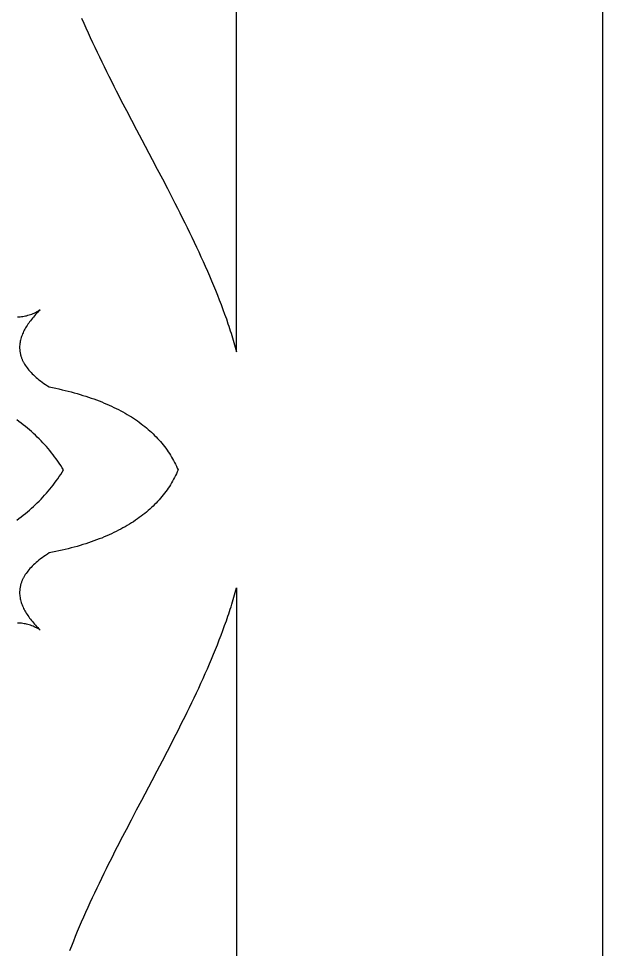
# Model space of a CAD drawing. Extents: x -4113 to -3113, y 1469 to 2469.
# Drawn here: x -3208.8 to -3113, y 1626.2 to 1778.9 of the extents above; entities that cross this region are included whole.
import ezdxf

# ---------------------------------------------------------------- set-up
doc = ezdxf.new("R2010")
doc.units = 0
doc.layers.add('PLAN_1', color=18, linetype='CONTINUOUS')

msp = doc.modelspace()

# ---------------------------------------------------------------- linework, layer by layer
at = {"layer": 'PLAN_1'}
msp.add_lwpolyline([(-4113.04, 2469.07), (-3113.04, 2469.07), (-3113.04, 1469.07), (-4113.04, 1469.07)], close=True, dxfattribs=at)
for points in [[(-3198.44, 1779), (-3198.1, 1778.21), (-3197.75, 1777.42), (-3197.39, 1776.63), (-3197.03, 1775.83), (-3196.66, 1775.04), (-3196.29, 1774.25), (-3195.92, 1773.45), (-3195.54, 1772.65), (-3195.15, 1771.86), (-3194.76, 1771.06), (-3194.37, 1770.26), (-3193.97, 1769.47), (-3193.57, 1768.67), (-3193.16, 1767.87), (-3192.76, 1767.07), (-3192.35, 1766.27), (-3191.94, 1765.47), (-3191.11, 1763.86), (-3190.27, 1762.26), (-3189.43, 1760.66), (-3188.58, 1759.05), (-3186.89, 1755.84), (-3186.04, 1754.24), (-3185.2, 1752.64), (-3184.37, 1751.04), (-3183.54, 1749.43), (-3183.14, 1748.63), (-3182.73, 1747.84), (-3182.33, 1747.04), (-3181.93, 1746.24), (-3181.53, 1745.44), (-3181.14, 1744.64), (-3180.75, 1743.85), (-3180.37, 1743.05), (-3179.99, 1742.25), (-3179.61, 1741.46), (-3179.24, 1740.67), (-3178.88, 1739.87), (-3178.52, 1739.08), (-3178.16, 1738.29), (-3177.82, 1737.5), (-3177.47, 1736.71), (-3177.14, 1735.92), (-3176.81, 1735.13), (-3176.49, 1734.35), (-3176.17, 1733.56), (-3175.87, 1732.78), (-3175.57, 1732), (-3175.27, 1731.21), (-3174.99, 1730.43), (-3174.71, 1729.65), (-3174.45, 1728.88), (-3174.32, 1728.49), (-3174.19, 1728.1), (-3174.06, 1727.71), (-3173.94, 1727.32), (-3173.82, 1726.94), (-3173.7, 1726.55), (-3173.58, 1726.16), (-3173.47, 1725.78), (-3173.36, 1725.39), (-3173.25, 1725.01), (-3173.14, 1724.62), (-3173.04, 1724.24), (-3173.04, 1822.88)], [(-3208.98, 1729.99), (-3208.76, 1730), (-3208.54, 1730.01), (-3208.32, 1730.04), (-3208.1, 1730.06), (-3207.88, 1730.1), (-3207.67, 1730.14), (-3207.46, 1730.19), (-3207.25, 1730.25), (-3207.04, 1730.31), (-3206.83, 1730.37), (-3206.63, 1730.45), (-3206.42, 1730.53), (-3206.22, 1730.62), (-3206.02, 1730.71), (-3205.82, 1730.81), (-3205.62, 1730.92), (-3205.43, 1731.03), (-3205.24, 1731.15), (-3205.44, 1730.96), (-3205.63, 1730.76), (-3205.82, 1730.56), (-3206, 1730.36), (-3206.18, 1730.16), (-3206.35, 1729.97), (-3206.52, 1729.77), (-3206.68, 1729.57), (-3206.84, 1729.37), (-3206.99, 1729.17), (-3207.13, 1728.98), (-3207.27, 1728.78), (-3207.4, 1728.58), (-3207.53, 1728.38), (-3207.64, 1728.18), (-3207.76, 1727.99), (-3207.86, 1727.79), (-3207.96, 1727.59), (-3208.06, 1727.39), (-3208.14, 1727.19), (-3208.22, 1727), (-3208.29, 1726.8), (-3208.36, 1726.6), (-3208.42, 1726.4), (-3208.47, 1726.2), (-3208.51, 1726.01), (-3208.55, 1725.81), (-3208.57, 1725.61), (-3208.59, 1725.41), (-3208.61, 1725.21), (-3208.61, 1725.02), (-3208.61, 1724.82), (-3208.6, 1724.72), (-3208.6, 1724.62), (-3208.59, 1724.52), (-3208.58, 1724.42), (-3208.57, 1724.32), (-3208.55, 1724.23), (-3208.53, 1724.13), (-3208.52, 1724.03), (-3208.49, 1723.93), (-3208.47, 1723.83), (-3208.45, 1723.73), (-3208.42, 1723.63), (-3208.39, 1723.53), (-3208.36, 1723.43), (-3208.32, 1723.34), (-3208.29, 1723.24), (-3208.25, 1723.14), (-3208.21, 1723.04), (-3208.17, 1722.94), (-3208.12, 1722.84), (-3208.07, 1722.74), (-3208.02, 1722.64), (-3207.97, 1722.54), (-3207.92, 1722.45), (-3207.8, 1722.25), (-3207.68, 1722.05), (-3207.55, 1721.85), (-3207.4, 1721.65), (-3207.25, 1721.46), (-3207.09, 1721.26), (-3206.92, 1721.06), (-3206.74, 1720.86), (-3206.54, 1720.67), (-3206.34, 1720.47), (-3206.13, 1720.27), (-3205.91, 1720.07), (-3205.68, 1719.88), (-3205.44, 1719.68), (-3205.18, 1719.48), (-3204.92, 1719.28), (-3204.64, 1719.08), (-3204.36, 1718.89), (-3204.06, 1718.69), (-3203.76, 1718.49), (-3203.22, 1718.38), (-3202.69, 1718.27), (-3202.17, 1718.16), (-3201.65, 1718.04), (-3201.15, 1717.92), (-3200.64, 1717.8), (-3200.15, 1717.67), (-3199.66, 1717.54), (-3199.18, 1717.4), (-3198.71, 1717.27), (-3198.24, 1717.12), (-3197.78, 1716.98), (-3197.32, 1716.83), (-3196.88, 1716.68), (-3196.43, 1716.52), (-3196, 1716.36), (-3195.57, 1716.2), (-3195.15, 1716.03), (-3194.74, 1715.86), (-3194.33, 1715.69), (-3193.93, 1715.52), (-3193.53, 1715.34), (-3193.15, 1715.15), (-3192.77, 1714.97), (-3192.39, 1714.78), (-3192.02, 1714.58), (-3191.66, 1714.39), (-3191.3, 1714.19), (-3190.95, 1713.99), (-3190.61, 1713.78), (-3190.28, 1713.57), (-3189.95, 1713.36), (-3189.62, 1713.14), (-3189.3, 1712.92), (-3188.99, 1712.7), (-3188.69, 1712.47), (-3188.39, 1712.25), (-3188.1, 1712.01), (-3187.81, 1711.78), (-3187.53, 1711.54), (-3187.26, 1711.3), (-3186.99, 1711.05), (-3186.73, 1710.8), (-3186.47, 1710.55), (-3186.22, 1710.3), (-3185.98, 1710.04), (-3185.74, 1709.78), (-3185.51, 1709.52), (-3185.28, 1709.25), (-3185.07, 1708.98), (-3184.85, 1708.71), (-3184.64, 1708.43), (-3184.44, 1708.15), (-3184.25, 1707.87), (-3184.06, 1707.58), (-3183.87, 1707.29), (-3183.7, 1707), (-3183.52, 1706.71), (-3183.36, 1706.41), (-3183.2, 1706.11), (-3183.04, 1705.81), (-3182.89, 1705.5), (-3182.75, 1705.19), (-3182.61, 1704.88), (-3182.75, 1704.56), (-3182.89, 1704.25), (-3183.04, 1703.95), (-3183.2, 1703.64), (-3183.36, 1703.34), (-3183.52, 1703.05), (-3183.7, 1702.75), (-3183.87, 1702.46), (-3184.06, 1702.17), (-3184.25, 1701.89), (-3184.44, 1701.6), (-3184.64, 1701.32), (-3184.85, 1701.05), (-3185.07, 1700.77), (-3185.28, 1700.5), (-3185.51, 1700.24), (-3185.74, 1699.97), (-3185.98, 1699.71), (-3186.22, 1699.45), (-3186.47, 1699.2), (-3186.73, 1698.95), (-3186.99, 1698.7), (-3187.26, 1698.46), (-3187.53, 1698.21), (-3187.81, 1697.97), (-3188.1, 1697.74), (-3188.39, 1697.51), (-3188.69, 1697.28), (-3188.99, 1697.05), (-3189.3, 1696.83), (-3189.62, 1696.61), (-3189.95, 1696.39), (-3190.28, 1696.18), (-3190.61, 1695.97), (-3190.95, 1695.76), (-3191.3, 1695.56), (-3191.66, 1695.36), (-3192.02, 1695.17), (-3192.39, 1694.97), (-3192.77, 1694.78), (-3193.15, 1694.6), (-3193.53, 1694.41), (-3193.93, 1694.23), (-3194.33, 1694.06), (-3194.74, 1693.88), (-3195.15, 1693.71), (-3195.57, 1693.55), (-3196, 1693.39), (-3196.43, 1693.23), (-3196.88, 1693.07), (-3197.32, 1692.92), (-3197.78, 1692.77), (-3198.24, 1692.62), (-3198.71, 1692.48), (-3199.18, 1692.34), (-3199.66, 1692.21), (-3200.15, 1692.08), (-3200.64, 1691.95), (-3201.15, 1691.82), (-3201.65, 1691.7), (-3202.17, 1691.59), (-3202.69, 1691.47), (-3203.22, 1691.36), (-3203.76, 1691.25), (-3204.06, 1691.06), (-3204.36, 1690.86), (-3204.64, 1690.66), (-3204.92, 1690.46), (-3205.18, 1690.27), (-3205.44, 1690.07), (-3205.68, 1689.87), (-3205.91, 1689.67), (-3206.13, 1689.48), (-3206.34, 1689.28), (-3206.54, 1689.08), (-3206.74, 1688.88), (-3206.92, 1688.69), (-3207.09, 1688.49), (-3207.25, 1688.29), (-3207.4, 1688.09), (-3207.55, 1687.89), (-3207.68, 1687.7), (-3207.8, 1687.5), (-3207.92, 1687.3), (-3207.97, 1687.2), (-3208.02, 1687.1), (-3208.07, 1687.01), (-3208.12, 1686.91), (-3208.17, 1686.81), (-3208.21, 1686.71), (-3208.25, 1686.61), (-3208.29, 1686.51), (-3208.32, 1686.41), (-3208.36, 1686.31), (-3208.39, 1686.21), (-3208.42, 1686.12), (-3208.45, 1686.02), (-3208.47, 1685.92), (-3208.49, 1685.82), (-3208.52, 1685.72), (-3208.53, 1685.62), (-3208.55, 1685.52), (-3208.57, 1685.42), (-3208.58, 1685.33), (-3208.59, 1685.23), (-3208.6, 1685.13), (-3208.6, 1685.03), (-3208.61, 1684.93), (-3208.61, 1684.73), (-3208.61, 1684.53), (-3208.59, 1684.34), (-3208.57, 1684.14), (-3208.55, 1683.94), (-3208.51, 1683.74), (-3208.47, 1683.55), (-3208.42, 1683.35), (-3208.36, 1683.15), (-3208.29, 1682.95), (-3208.22, 1682.76), (-3208.14, 1682.56), (-3208.06, 1682.36), (-3207.96, 1682.16), (-3207.86, 1681.97), (-3207.76, 1681.77), (-3207.64, 1681.57), (-3207.53, 1681.37), (-3207.4, 1681.17), (-3207.27, 1680.98), (-3207.13, 1680.78), (-3206.99, 1680.58), (-3206.84, 1680.38), (-3206.68, 1680.19), (-3206.52, 1679.99), (-3206.35, 1679.79), (-3206.18, 1679.59), (-3206, 1679.4), (-3205.82, 1679.2), (-3205.63, 1679), (-3205.44, 1678.8), (-3205.24, 1678.61), (-3205.43, 1678.73), (-3205.62, 1678.84), (-3205.82, 1678.95), (-3206.02, 1679.05), (-3206.22, 1679.14), (-3206.42, 1679.23), (-3206.63, 1679.31), (-3206.83, 1679.38), (-3207.04, 1679.45), (-3207.25, 1679.51), (-3207.46, 1679.56), (-3207.67, 1679.61), (-3207.88, 1679.65), (-3208.1, 1679.69), (-3208.32, 1679.72), (-3208.54, 1679.74), (-3208.76, 1679.75), (-3208.98, 1679.76)], [(-3209.09, 1696.66), (-3208.72, 1696.92), (-3208.36, 1697.19), (-3208.01, 1697.46), (-3207.67, 1697.73), (-3207.32, 1698.01), (-3206.99, 1698.3), (-3206.66, 1698.58), (-3206.34, 1698.88), (-3206.02, 1699.18), (-3205.71, 1699.48), (-3205.4, 1699.78), (-3205.1, 1700.09), (-3204.8, 1700.41), (-3204.51, 1700.73), (-3204.22, 1701.05), (-3203.94, 1701.38), (-3203.67, 1701.71), (-3203.4, 1702.05), (-3203.13, 1702.39), (-3202.87, 1702.73), (-3202.61, 1703.08), (-3202.36, 1703.43), (-3202.12, 1703.79), (-3201.87, 1704.15), (-3201.64, 1704.51), (-3201.41, 1704.88), (-3201.64, 1705.24), (-3201.87, 1705.61), (-3202.12, 1705.97), (-3202.36, 1706.32), (-3202.61, 1706.68), (-3202.87, 1707.03), (-3203.13, 1707.37), (-3203.4, 1707.71), (-3203.67, 1708.05), (-3203.94, 1708.38), (-3204.22, 1708.71), (-3204.51, 1709.03), (-3204.8, 1709.35), (-3205.1, 1709.67), (-3205.4, 1709.98), (-3205.71, 1710.28), (-3206.02, 1710.59), (-3206.34, 1710.88), (-3206.66, 1711.18), (-3206.99, 1711.46), (-3207.32, 1711.75), (-3207.67, 1712.03), (-3208.01, 1712.3), (-3208.36, 1712.57), (-3208.72, 1712.84), (-3209.09, 1713.1)], [(-3200.36, 1626.03), (-3200.06, 1626.81), (-3199.75, 1627.6), (-3199.43, 1628.38), (-3199.11, 1629.17), (-3198.78, 1629.96), (-3198.44, 1630.75), (-3198.1, 1631.54), (-3197.75, 1632.33), (-3197.39, 1633.12), (-3197.03, 1633.91), (-3196.66, 1634.71), (-3196.29, 1635.5), (-3195.92, 1636.3), (-3195.54, 1637.09), (-3195.15, 1637.89), (-3194.76, 1638.69), (-3194.37, 1639.49), (-3193.97, 1640.28), (-3193.57, 1641.08), (-3193.16, 1641.88), (-3192.76, 1642.68), (-3192.35, 1643.48), (-3191.94, 1644.28), (-3191.11, 1645.89), (-3190.27, 1647.49), (-3189.43, 1649.09), (-3188.58, 1650.7), (-3186.89, 1653.91), (-3186.04, 1655.51), (-3185.2, 1657.12), (-3184.37, 1658.72), (-3183.54, 1660.32), (-3183.14, 1661.12), (-3182.73, 1661.92), (-3182.33, 1662.72), (-3181.93, 1663.52), (-3181.53, 1664.32), (-3181.14, 1665.11), (-3180.75, 1665.91), (-3180.37, 1666.71), (-3179.99, 1667.5), (-3179.61, 1668.3), (-3179.24, 1669.09), (-3178.88, 1669.89), (-3178.52, 1670.68), (-3178.16, 1671.47), (-3177.82, 1672.26), (-3177.47, 1673.05), (-3177.14, 1673.84), (-3176.81, 1674.63), (-3176.49, 1675.41), (-3176.17, 1676.2), (-3175.87, 1676.98), (-3175.57, 1677.77), (-3175.27, 1678.55), (-3174.99, 1679.33), (-3174.71, 1680.11), (-3174.45, 1680.89), (-3174.32, 1681.28), (-3174.19, 1681.67), (-3174.06, 1682.05), (-3173.94, 1682.44), (-3173.82, 1682.83), (-3173.7, 1683.22), (-3173.58, 1683.6), (-3173.47, 1683.99), (-3173.36, 1684.37), (-3173.25, 1684.76), (-3173.14, 1685.15), (-3173.04, 1685.53), (-3173.04, 1586.87)]]:
    msp.add_lwpolyline(points, dxfattribs=at)

doc.saveas('drawing.dxf')
